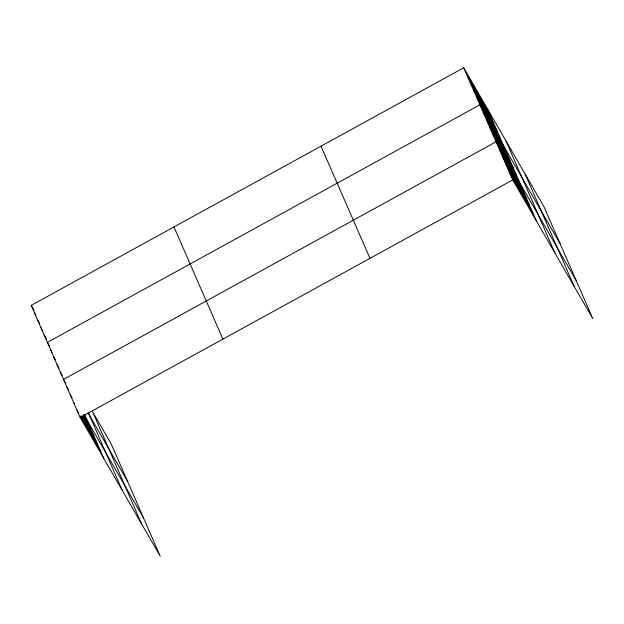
<?xml version="1.0" encoding="UTF-8"?>
<svg xmlns="http://www.w3.org/2000/svg" width="624" height="624" viewBox="0 0 624 624"><rect width="100%" height="100%" fill="white"/><g stroke="black" fill="none" stroke-linecap="round" stroke-linejoin="round"><path stroke-width="0.94" d="M141.601 523.926L92.625 411.77L111.275 444.077L160.251 556.226L80.168 417.534L31.2 305.378L463.749 67.774L543.832 206.466L592.8 318.622L512.725 179.923L463.749 67.774M80.168 417.534L512.725 179.923M466.986 75.176L490.55 115.986M470.215 82.579L493.779 123.388M473.444 89.981L497.008 130.79M476.681 97.383L500.245 138.193M559.985 243.477L479.911 104.785L47.362 342.389L49.764 346.554M483.14 112.187L506.704 152.997M486.377 119.59L509.941 160.399M489.606 126.992L513.17 167.801M492.843 134.394L516.407 175.204M576.147 280.488L496.072 141.796L63.523 379.4L65.926 383.565M499.403 149.417L522.967 190.234M502.733 157.045L526.297 197.863M506.064 164.674L529.628 205.483M509.395 172.294L532.958 213.112M31.2 305.378L34.086 310.378M34.429 312.78L35.872 315.276M37.666 320.182L39.585 323.513M40.895 327.584L42.822 330.915M44.125 334.987L46.535 339.152M88.179 413.08L127.436 481.088M50.591 349.791L52.034 352.287M53.828 357.193L55.271 359.689M57.057 364.595L58.984 367.926M60.286 371.998L62.213 375.328M83.717 414.383L143.598 518.099M66.854 387.028L68.297 389.524M83.203 415.342L90.418 427.838M70.184 394.649L72.103 397.979M82.688 416.309L93.748 435.466M73.515 402.277L74.474 403.946M81.206 415.607L97.079 443.095M76.838 409.906L78.764 413.236M80.691 416.567L100.402 450.715M525.182 174.166L574.15 286.322M505.963 140.884L554.939 253.04M487.313 108.584L536.289 220.74M321.009 146.18L369.977 258.336M173.94 226.964L222.916 339.121M88.14 412.214L122.382 490.643M84.568 414.453L103.732 458.344"/></g></svg>
